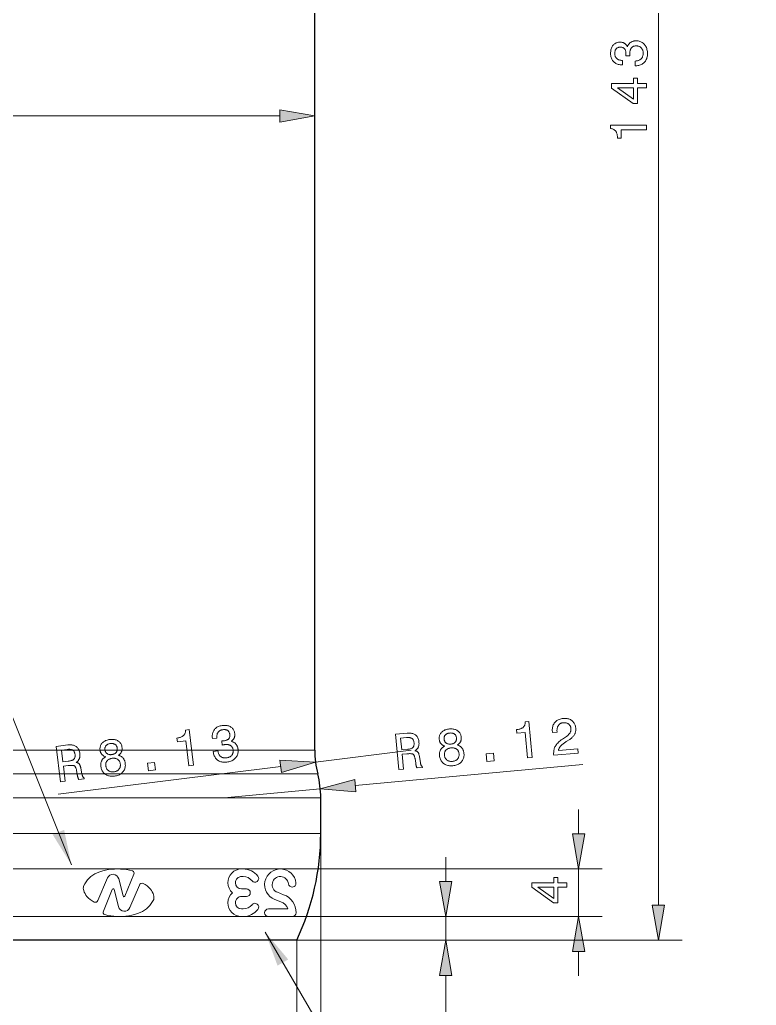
# Model space of a CAD drawing. Extents: x 0 to 594, y 0 to 575.
# Drawn here: x 136.9 to 198.9, y 127.9 to 210.9 of the extents above; entities that cross this region are included whole.
import ezdxf

# ---------------------------------------------------------------- set-up
doc = ezdxf.new("R2010")
doc.units = 0

msp = doc.modelspace()

# ---------------------------------------------------------------- linework, layer by layer
at = {"color": 7, "lineweight": 13}
for p, q in [((190.688, 136.36), (190.688, 273.453)), ((95.326, 202.794), (158.817, 202.794)), ((157.524, 149.406), (92.371, 149.406)), ((157.743, 147.406), (92.121, 147.406)), ((157.962, 145.406), (91.871, 145.406)), ((157.962, 142.406), (91.871, 142.406)), ((162.271, 142.406), (162.271, 98.242)), ((97.429, 139.41), (185.973, 139.41)), ((95.387, 135.406), (158.542, 135.406)), ((158.542, 135.406), (185.973, 135.406)), ((160.246, 133.406), (160.246, 111.001)), ((160.246, 133.406), (192.688, 133.406))]:
    msp.add_line(p, q, dxfattribs=at)
at = {"color": 7, "lineweight": 30}
for p, q in [((161.771, 149.406), (161.771, 255.406)), ((160.246, 133.406), (93.896, 133.406))]:
    msp.add_line(p, q, dxfattribs=at)
at = {"color": 7, "lineweight": 13, "ltscale": 0.106197}
msp.add_line((161.771, 149.406), (157.524, 149.406), dxfattribs=at)
at = {"color": 7, "lineweight": 13, "ltscale": 0.203125}
for p, q in [((169.896, 149.406), (161.833, 148.405)), ((154.146, 145.406), (162.237, 146.153))]:
    msp.add_line(p, q, dxfattribs=at)
at = {"color": 7, "lineweight": 13, "ltscale": 0.472165}
msp.add_line((158.901, 148.041), (140.159, 145.714), dxfattribs=at)
at = {"color": 7, "lineweight": 13, "ltscale": 0.480614}
msp.add_line((165.179, 146.425), (184.322, 148.192), dxfattribs=at)
at = {"color": 7, "lineweight": 13, "ltscale": 0.106962}
msp.add_line((162.021, 147.406), (157.743, 147.406), dxfattribs=at)
at = {"color": 7, "lineweight": 13, "ltscale": 0.107727}
for p, q in [((162.271, 145.406), (157.962, 145.406)), ((162.271, 142.406), (157.962, 142.406))]:
    msp.add_line(p, q, dxfattribs=at)
at = {"color": 7, "lineweight": 30, "ltscale": 0.075}
msp.add_line((162.271, 142.406), (162.271, 145.406), dxfattribs=at)
at = {"color": 7, "lineweight": 13, "ltscale": 0.051139}
for p, q in [((183.973, 142.364), (183.973, 144.41)), ((183.973, 130.406), (183.973, 132.452))]:
    msp.add_line(p, q, dxfattribs=at)
at = {"color": 5, "lineweight": 13, "ltscale": 0.051139}
msp.add_line((172.793, 138.36), (172.793, 140.406), dxfattribs=at)
at = {"color": 7, "lineweight": 13, "ltscale": 0.003409}
for p, q in [((155.744, 139.406), (155.607, 139.406)), ((155.744, 138.77), (155.607, 138.77)), ((155.744, 136.042), (155.607, 136.042)), ((155.744, 135.406), (155.607, 135.406))]:
    msp.add_line(p, q, dxfattribs=at)
at = {"color": 7, "lineweight": 13, "ltscale": 0.100101}
msp.add_line((183.973, 135.406), (183.973, 139.41), dxfattribs=at)
at = {"color": 7, "lineweight": 13, "ltscale": 0.051189}
for p, q in [((144.313, 138.65), (143.519, 136.762)), ((146.213, 136.162), (147.007, 138.049))]:
    msp.add_line(p, q, dxfattribs=at)
at = {"color": 7, "lineweight": 13, "ltscale": 0.037178}
msp.add_line((145.269, 138.576), (145.631, 137.134), dxfattribs=at)
at = {"color": 7, "lineweight": 13, "ltscale": 0.049783}
for p, q in [((146.549, 138.963), (145.796, 137.119)), ((143.977, 135.849), (144.73, 137.692))]:
    msp.add_line(p, q, dxfattribs=at)
at = {"color": 7, "lineweight": 13, "ltscale": 0.0103}
for p, q in [((156.025, 137.724), (155.613, 137.724)), ((156.025, 137.088), (155.613, 137.088))]:
    msp.add_line(p, q, dxfattribs=at)
at = {"color": 7, "lineweight": 13, "ltscale": 0.037179}
msp.add_line((145.257, 136.235), (144.895, 137.678), dxfattribs=at)
at = {"color": 7, "lineweight": 13, "ltscale": 0.013963}
msp.add_line((159.151, 137.242), (158.629, 137.441), dxfattribs=at)
at = {"color": 7, "lineweight": 13, "ltscale": 0.013964}
msp.add_line((158.925, 136.647), (158.403, 136.847), dxfattribs=at)
at = {"color": 7, "lineweight": 13, "ltscale": 0.040952}
msp.add_line((157.87, 136.042), (159.508, 136.042), dxfattribs=at)
at = {"color": 7, "lineweight": 13, "ltscale": 0.050214}
msp.add_line((159.879, 135.406), (157.87, 135.406), dxfattribs=at)
at = {"color": 5, "lineweight": 13, "ltscale": 0.406259}
msp.add_line((158.542, 135.406), (174.793, 135.406), dxfattribs=at)
at = {"color": 5, "lineweight": 13, "ltscale": 0.05}
msp.add_line((172.793, 133.406), (172.793, 135.406), dxfattribs=at)
at = {"color": 5, "lineweight": 13, "ltscale": 0.363652}
msp.add_line((160.246, 133.406), (174.793, 133.406), dxfattribs=at)
at = {"color": 5, "lineweight": 13, "ltscale": 0.132466}
msp.add_line((172.793, 125.153), (172.793, 130.452), dxfattribs=at)
at = {"color": 7, "lineweight": 13}
for points in [[(188.748, 207.015), (188.748, 207.413), (188.81, 207.416), (188.869, 207.422), (188.925, 207.432), (188.978, 207.444), (189.029, 207.46), (189.076, 207.479), (189.121, 207.501), (189.163, 207.527), (189.202, 207.555), (189.238, 207.587), (189.271, 207.622), (189.301, 207.66), (189.327, 207.7), (189.349, 207.743), (189.369, 207.788), (189.384, 207.837), (189.396, 207.887), (189.405, 207.941), (189.41, 207.997), (189.412, 208.056), (189.41, 208.114), (189.406, 208.169), (189.398, 208.222), (189.387, 208.272), (189.372, 208.32), (189.355, 208.365), (189.335, 208.408), (189.311, 208.448), (189.284, 208.486), (189.254, 208.521), (189.221, 208.553), (189.186, 208.582), (189.148, 208.608), (189.109, 208.63), (189.066, 208.648), (189.022, 208.664), (188.975, 208.676), (188.925, 208.684), (188.874, 208.689), (188.82, 208.691), (188.771, 208.689), (188.724, 208.684), (188.679, 208.676), (188.637, 208.664), (188.596, 208.649), (188.558, 208.631), (188.523, 208.609), (188.489, 208.584), (188.458, 208.555), (188.429, 208.523), (188.402, 208.488), (188.378, 208.451), (188.357, 208.41), (188.339, 208.367), (188.323, 208.322), (188.311, 208.273), (188.301, 208.222), (188.294, 208.168), (188.29, 208.111), (188.288, 208.052), (188.288, 208.044), (188.288, 208.035), (188.289, 208.026), (188.289, 208.018), (188.289, 208.009), (188.289, 208), (188.289, 207.991), (188.29, 207.982), (188.29, 207.973), (188.29, 207.964), (188.291, 207.954), (188.291, 207.944), (188.292, 207.933), (188.292, 207.922), (188.293, 207.91), (188.294, 207.897), (188.294, 207.884), (188.295, 207.87), (188.296, 207.856), (188.297, 207.841), (187.957, 207.841), (187.958, 207.851), (187.958, 207.86), (187.959, 207.869), (187.959, 207.878), (187.959, 207.887), (187.959, 207.895), (187.96, 207.904), (187.96, 207.913), (187.96, 207.921), (187.961, 207.93), (187.961, 207.938), (187.961, 207.946), (187.961, 207.955), (187.961, 207.963), (187.961, 207.97), (187.961, 207.978), (187.961, 207.986), (187.962, 207.993), (187.962, 208.001), (187.962, 208.008), (187.96, 208.065), (187.957, 208.118), (187.951, 208.169), (187.943, 208.216), (187.933, 208.261), (187.92, 208.303), (187.905, 208.341), (187.888, 208.377), (187.868, 208.409), (187.847, 208.439), (187.822, 208.466), (187.796, 208.489), (187.767, 208.51), (187.735, 208.529), (187.701, 208.544), (187.665, 208.557), (187.626, 208.567), (187.585, 208.574), (187.542, 208.578), (187.496, 208.579), (187.451, 208.578), (187.409, 208.574), (187.369, 208.567), (187.33, 208.557), (187.294, 208.545), (187.26, 208.53), (187.229, 208.513), (187.199, 208.492), (187.171, 208.469), (187.146, 208.443), (187.122, 208.415), (187.102, 208.384), (187.083, 208.351), (187.067, 208.315), (187.054, 208.277), (187.043, 208.237), (187.034, 208.194), (187.028, 208.149), (187.025, 208.102), (187.023, 208.052), (187.025, 207.996), (187.03, 207.943), (187.038, 207.893), (187.049, 207.845), (187.064, 207.8), (187.082, 207.758), (187.103, 207.718), (187.127, 207.682), (187.155, 207.648), (187.186, 207.617), (187.22, 207.589), (187.257, 207.563), (187.297, 207.541), (187.34, 207.522), (187.386, 207.505), (187.435, 207.492), (187.487, 207.482), (187.543, 207.474), (187.601, 207.47), (187.662, 207.468), (187.662, 207.084), (187.633, 207.084), (187.546, 207.087), (187.464, 207.095), (187.384, 207.107), (187.309, 207.125), (187.237, 207.148), (187.168, 207.177), (187.104, 207.21), (187.042, 207.248), (186.985, 207.292), (186.931, 207.341), (186.881, 207.394), (186.837, 207.45), (186.797, 207.51), (186.763, 207.574), (186.735, 207.641), (186.711, 207.712), (186.693, 207.786), (186.68, 207.864), (186.672, 207.946), (186.669, 208.031), (186.671, 208.121), (186.678, 208.207), (186.688, 208.288), (186.703, 208.366), (186.722, 208.439), (186.746, 208.508), (186.774, 208.573), (186.805, 208.634), (186.842, 208.691), (186.882, 208.744), (186.926, 208.792), (186.974, 208.835), (187.025, 208.873), (187.079, 208.906), (187.137, 208.933), (187.198, 208.956), (187.263, 208.974), (187.331, 208.986), (187.402, 208.994), (187.477, 208.997), (187.519, 208.996), (187.561, 208.993), (187.601, 208.988), (187.64, 208.981), (187.678, 208.973), (187.714, 208.962), (187.75, 208.95), (187.784, 208.935), (187.816, 208.919), (187.848, 208.901), (187.878, 208.881), (187.906, 208.859), (187.933, 208.835), (187.959, 208.809), (187.983, 208.782), (188.006, 208.753), (188.027, 208.721), (188.047, 208.689), (188.065, 208.654), (188.082, 208.617), (188.1, 208.664), (188.121, 208.709), (188.144, 208.752), (188.168, 208.792), (188.195, 208.83), (188.224, 208.866), (188.254, 208.899), (188.287, 208.93), (188.321, 208.959), (188.358, 208.985), (188.396, 209.009), (188.436, 209.03), (188.478, 209.049), (188.522, 209.065), (188.567, 209.079), (188.614, 209.09), (188.663, 209.099), (188.713, 209.105), (188.766, 209.109), (188.82, 209.11), (188.904, 209.107), (188.986, 209.099), (189.064, 209.084), (189.138, 209.063), (189.209, 209.037), (189.277, 209.004), (189.341, 208.966), (189.402, 208.922), (189.459, 208.871), (189.513, 208.815), (189.563, 208.754), (189.607, 208.689), (189.647, 208.621), (189.681, 208.548), (189.709, 208.472), (189.733, 208.391), (189.751, 208.307), (189.764, 208.219), (189.772, 208.127), (189.775, 208.031), (189.772, 207.94), (189.764, 207.853), (189.75, 207.77), (189.731, 207.69), (189.707, 207.614), (189.677, 207.542), (189.641, 207.474), (189.601, 207.409), (189.554, 207.348), (189.503, 207.291), (189.446, 207.239), (189.387, 207.192), (189.323, 207.15), (189.256, 207.114), (189.185, 207.084), (189.111, 207.059), (189.033, 207.04), (188.951, 207.026), (188.866, 207.018), (188.777, 207.015)], [(189.688, 205.143), (188.946, 205.143), (188.946, 203.825), (188.567, 203.825), (186.756, 205.139), (186.756, 205.531), (188.6, 205.531), (188.6, 205.959), (188.946, 205.959), (188.946, 205.531), (189.688, 205.531)], [(188.6, 204.188), (188.6, 205.143), (187.257, 205.143)], [(158.817, 202.273), (161.771, 202.794), (158.817, 203.315)], [(189.688, 201.63), (187.555, 201.63), (187.555, 200.931), (187.249, 200.931), (187.246, 201.006), (187.241, 201.077), (187.234, 201.144), (187.223, 201.207), (187.21, 201.267), (187.195, 201.322), (187.177, 201.374), (187.156, 201.421), (187.133, 201.464), (187.107, 201.504), (187.078, 201.54), (187.046, 201.573), (187.01, 201.603), (186.971, 201.63), (186.929, 201.654), (186.884, 201.675), (186.835, 201.693), (186.783, 201.708), (186.728, 201.72), (186.669, 201.73), (186.669, 202.023), (189.688, 202.023)], [(181.884, 148.972), (181.882, 148.984), (181.876, 149.071), (181.875, 149.156), (181.878, 149.238), (181.885, 149.318), (181.896, 149.395), (181.912, 149.47), (181.933, 149.542), (181.957, 149.612), (181.986, 149.679), (182.02, 149.743), (182.059, 149.807), (182.104, 149.871), (182.157, 149.935), (182.216, 150), (182.281, 150.066), (182.353, 150.132), (182.432, 150.198), (182.518, 150.265), (182.61, 150.333), (182.709, 150.401), (182.95, 150.563), (182.992, 150.592), (183.032, 150.621), (183.069, 150.651), (183.103, 150.682), (183.135, 150.712), (183.165, 150.743), (183.192, 150.775), (183.216, 150.807), (183.238, 150.839), (183.258, 150.872), (183.275, 150.905), (183.29, 150.939), (183.302, 150.974), (183.313, 151.01), (183.321, 151.047), (183.327, 151.084), (183.331, 151.123), (183.333, 151.162), (183.332, 151.202), (183.329, 151.243), (183.323, 151.29), (183.314, 151.334), (183.302, 151.376), (183.287, 151.416), (183.269, 151.454), (183.248, 151.49), (183.223, 151.523), (183.196, 151.555), (183.165, 151.584), (183.131, 151.612), (183.095, 151.636), (183.057, 151.658), (183.017, 151.676), (182.975, 151.691), (182.931, 151.703), (182.885, 151.712), (182.837, 151.718), (182.788, 151.721), (182.736, 151.721), (182.682, 151.717), (182.629, 151.71), (182.579, 151.7), (182.532, 151.687), (182.487, 151.669), (182.444, 151.649), (182.405, 151.624), (182.368, 151.597), (182.333, 151.566), (182.301, 151.531), (182.272, 151.493), (182.246, 151.452), (182.223, 151.408), (182.204, 151.362), (182.188, 151.314), (182.175, 151.263), (182.166, 151.209), (182.16, 151.153), (182.157, 151.095), (182.158, 151.034), (182.163, 150.971), (182.166, 150.935), (181.775, 150.899), (181.77, 150.96), (181.764, 151.052), (181.764, 151.142), (181.769, 151.228), (181.781, 151.31), (181.798, 151.389), (181.821, 151.465), (181.849, 151.537), (181.884, 151.606), (181.924, 151.671), (181.969, 151.733), (182.02, 151.79), (182.075, 151.843), (182.135, 151.89), (182.199, 151.932), (182.267, 151.969), (182.339, 152.001), (182.416, 152.027), (182.497, 152.049), (182.583, 152.065), (182.672, 152.076), (182.759, 152.082), (182.843, 152.082), (182.924, 152.077), (183.002, 152.067), (183.077, 152.052), (183.149, 152.031), (183.218, 152.005), (183.284, 151.974), (183.347, 151.938), (183.408, 151.896), (183.464, 151.851), (183.515, 151.801), (183.561, 151.748), (183.602, 151.691), (183.638, 151.631), (183.668, 151.568), (183.694, 151.5), (183.714, 151.429), (183.729, 151.355), (183.739, 151.277), (183.743, 151.216), (183.744, 151.156), (183.741, 151.097), (183.735, 151.04), (183.726, 150.984), (183.713, 150.929), (183.697, 150.875), (183.678, 150.823), (183.655, 150.772), (183.63, 150.722), (183.6, 150.673), (183.567, 150.625), (183.531, 150.578), (183.491, 150.532), (183.448, 150.487), (183.401, 150.442), (183.351, 150.399), (183.297, 150.357), (183.24, 150.315), (183.18, 150.275), (182.939, 150.123), (182.873, 150.08), (182.811, 150.038), (182.752, 149.996), (182.698, 149.956), (182.648, 149.917), (182.601, 149.879), (182.559, 149.842), (182.52, 149.806), (182.486, 149.772), (182.455, 149.738), (182.428, 149.704), (182.403, 149.671), (182.38, 149.636), (182.359, 149.601), (182.34, 149.566), (182.324, 149.53), (182.309, 149.493), (182.297, 149.456), (182.287, 149.419), (182.28, 149.381), (183.9, 149.53), (183.935, 149.161)], [(151.169, 148.089), (150.906, 150.206), (150.211, 150.12), (150.173, 150.423), (150.248, 150.435), (150.318, 150.449), (150.384, 150.465), (150.445, 150.483), (150.502, 150.503), (150.555, 150.525), (150.604, 150.55), (150.649, 150.576), (150.689, 150.605), (150.725, 150.635), (150.757, 150.668), (150.786, 150.704), (150.812, 150.743), (150.834, 150.785), (150.852, 150.83), (150.868, 150.877), (150.879, 150.928), (150.888, 150.981), (150.893, 151.038), (150.895, 151.097), (151.186, 151.133), (151.558, 148.137)], [(153.222, 149.291), (153.618, 149.34), (153.628, 149.279), (153.642, 149.222), (153.658, 149.167), (153.677, 149.116), (153.699, 149.068), (153.723, 149.023), (153.751, 148.981), (153.781, 148.943), (153.815, 148.907), (153.851, 148.875), (153.889, 148.847), (153.93, 148.822), (153.973, 148.801), (154.019, 148.784), (154.066, 148.771), (154.116, 148.761), (154.168, 148.755), (154.222, 148.753), (154.279, 148.755), (154.338, 148.761), (154.395, 148.769), (154.449, 148.781), (154.5, 148.795), (154.549, 148.812), (154.595, 148.832), (154.637, 148.855), (154.677, 148.881), (154.714, 148.909), (154.748, 148.941), (154.78, 148.975), (154.807, 149.011), (154.832, 149.05), (154.852, 149.09), (154.869, 149.132), (154.883, 149.177), (154.892, 149.223), (154.898, 149.271), (154.901, 149.321), (154.899, 149.373), (154.894, 149.427), (154.887, 149.475), (154.876, 149.521), (154.862, 149.564), (154.845, 149.605), (154.825, 149.643), (154.802, 149.678), (154.776, 149.711), (154.747, 149.741), (154.715, 149.769), (154.68, 149.794), (154.642, 149.816), (154.602, 149.835), (154.559, 149.851), (154.514, 149.864), (154.467, 149.874), (154.417, 149.88), (154.365, 149.884), (154.311, 149.884), (154.254, 149.881), (154.195, 149.875), (154.187, 149.874), (154.178, 149.873), (154.17, 149.872), (154.161, 149.871), (154.152, 149.869), (154.143, 149.868), (154.135, 149.867), (154.126, 149.865), (154.117, 149.864), (154.107, 149.862), (154.098, 149.861), (154.088, 149.859), (154.077, 149.857), (154.066, 149.855), (154.054, 149.853), (154.042, 149.851), (154.029, 149.848), (154.016, 149.846), (154.002, 149.843), (153.987, 149.841), (153.945, 150.178), (153.954, 150.178), (153.963, 150.179), (153.972, 150.18), (153.981, 150.181), (153.99, 150.181), (153.999, 150.182), (154.008, 150.183), (154.016, 150.184), (154.025, 150.185), (154.033, 150.185), (154.042, 150.186), (154.05, 150.187), (154.058, 150.188), (154.066, 150.189), (154.074, 150.19), (154.081, 150.19), (154.089, 150.191), (154.096, 150.192), (154.104, 150.193), (154.111, 150.194), (154.167, 150.202), (154.22, 150.212), (154.269, 150.224), (154.316, 150.238), (154.359, 150.254), (154.398, 150.271), (154.435, 150.291), (154.468, 150.312), (154.498, 150.336), (154.525, 150.361), (154.548, 150.388), (154.568, 150.418), (154.586, 150.449), (154.6, 150.483), (154.611, 150.518), (154.619, 150.556), (154.624, 150.595), (154.626, 150.637), (154.625, 150.681), (154.62, 150.727), (154.614, 150.771), (154.604, 150.812), (154.593, 150.851), (154.578, 150.888), (154.562, 150.922), (154.543, 150.954), (154.521, 150.984), (154.498, 151.011), (154.471, 151.035), (154.442, 151.057), (154.411, 151.077), (154.378, 151.094), (154.343, 151.108), (154.306, 151.119), (154.267, 151.128), (154.225, 151.134), (154.182, 151.137), (154.136, 151.138), (154.089, 151.135), (154.039, 151.13), (153.984, 151.122), (153.932, 151.111), (153.883, 151.096), (153.837, 151.079), (153.794, 151.059), (153.754, 151.036), (153.718, 151.01), (153.684, 150.982), (153.654, 150.95), (153.627, 150.916), (153.603, 150.878), (153.583, 150.839), (153.566, 150.796), (153.552, 150.751), (153.541, 150.703), (153.534, 150.653), (153.53, 150.6), (153.53, 150.544), (153.532, 150.486), (153.538, 150.425), (153.158, 150.377), (153.154, 150.407), (153.146, 150.493), (153.143, 150.576), (153.146, 150.656), (153.155, 150.733), (153.169, 150.807), (153.188, 150.879), (153.213, 150.947), (153.244, 151.013), (153.28, 151.075), (153.322, 151.135), (153.368, 151.191), (153.419, 151.242), (153.474, 151.288), (153.533, 151.33), (153.596, 151.366), (153.663, 151.399), (153.735, 151.426), (153.811, 151.448), (153.891, 151.466), (153.975, 151.479), (154.064, 151.488), (154.15, 151.492), (154.232, 151.492), (154.311, 151.487), (154.386, 151.477), (154.458, 151.462), (154.526, 151.443), (154.59, 151.418), (154.651, 151.389), (154.708, 151.356), (154.761, 151.318), (154.81, 151.276), (154.854, 151.23), (154.893, 151.18), (154.928, 151.126), (154.958, 151.068), (154.983, 151.006), (155.004, 150.94), (155.021, 150.871), (155.032, 150.797), (155.037, 150.754), (155.039, 150.713), (155.039, 150.672), (155.037, 150.633), (155.033, 150.594), (155.027, 150.557), (155.019, 150.52), (155.009, 150.485), (154.997, 150.45), (154.983, 150.417), (154.967, 150.385), (154.948, 150.354), (154.928, 150.324), (154.906, 150.295), (154.882, 150.268), (154.855, 150.242), (154.827, 150.217), (154.797, 150.193), (154.765, 150.171), (154.73, 150.15), (154.78, 150.137), (154.827, 150.122), (154.872, 150.105), (154.915, 150.085), (154.956, 150.064), (154.995, 150.04), (155.031, 150.013), (155.066, 149.985), (155.099, 149.954), (155.129, 149.921), (155.158, 149.886), (155.184, 149.849), (155.208, 149.809), (155.229, 149.768), (155.249, 149.725), (155.266, 149.68), (155.28, 149.632), (155.293, 149.583), (155.303, 149.532), (155.311, 149.478), (155.318, 149.394), (155.32, 149.312), (155.314, 149.233), (155.303, 149.156), (155.286, 149.083), (155.262, 149.012), (155.231, 148.943), (155.195, 148.877), (155.152, 148.814), (155.103, 148.754), (155.049, 148.697), (154.99, 148.645), (154.927, 148.597), (154.859, 148.555), (154.786, 148.517), (154.71, 148.483), (154.628, 148.455), (154.542, 148.431), (154.452, 148.412), (154.357, 148.398), (154.267, 148.389), (154.179, 148.386), (154.095, 148.39), (154.013, 148.399), (153.935, 148.414), (153.86, 148.434), (153.788, 148.461), (153.719, 148.494), (153.652, 148.532), (153.589, 148.576), (153.53, 148.626), (153.476, 148.679), (153.427, 148.737), (153.384, 148.799), (153.345, 148.866), (153.311, 148.936), (153.282, 149.011), (153.258, 149.091), (153.24, 149.174), (153.226, 149.262)], [(172.695, 149.745), (172.655, 149.76), (172.617, 149.777), (172.58, 149.795), (172.546, 149.814), (172.513, 149.835), (172.482, 149.858), (172.453, 149.882), (172.426, 149.908), (172.4, 149.935), (172.377, 149.963), (172.355, 149.993), (172.335, 150.025), (172.317, 150.058), (172.301, 150.093), (172.287, 150.13), (172.274, 150.168), (172.264, 150.207), (172.255, 150.249), (172.248, 150.292), (172.243, 150.336), (172.239, 150.403), (172.241, 150.469), (172.248, 150.532), (172.261, 150.593), (172.279, 150.652), (172.302, 150.709), (172.33, 150.764), (172.364, 150.817), (172.404, 150.868), (172.449, 150.916), (172.498, 150.962), (172.551, 151.003), (172.607, 151.041), (172.667, 151.075), (172.73, 151.104), (172.797, 151.13), (172.867, 151.151), (172.941, 151.169), (173.019, 151.183), (173.1, 151.192), (173.181, 151.198), (173.26, 151.198), (173.336, 151.195), (173.41, 151.186), (173.48, 151.173), (173.548, 151.156), (173.613, 151.134), (173.675, 151.107), (173.734, 151.076), (173.79, 151.04), (173.843, 151), (173.89, 150.958), (173.933, 150.912), (173.971, 150.863), (174.004, 150.812), (174.032, 150.757), (174.056, 150.699), (174.074, 150.638), (174.088, 150.574), (174.097, 150.507), (174.1, 150.462), (174.101, 150.418), (174.1, 150.376), (174.097, 150.335), (174.092, 150.295), (174.085, 150.256), (174.075, 150.219), (174.064, 150.182), (174.051, 150.148), (174.035, 150.114), (174.018, 150.082), (173.998, 150.051), (173.976, 150.021), (173.952, 149.992), (173.926, 149.964), (173.898, 149.938), (173.867, 149.912), (173.834, 149.888), (173.799, 149.865), (173.762, 149.843), (173.812, 149.828), (173.859, 149.811), (173.904, 149.792), (173.947, 149.77), (173.988, 149.746), (174.027, 149.72), (174.063, 149.692), (174.097, 149.662), (174.129, 149.629), (174.159, 149.594), (174.186, 149.557), (174.211, 149.518), (174.234, 149.478), (174.254, 149.435), (174.272, 149.39), (174.288, 149.344), (174.301, 149.295), (174.312, 149.244), (174.32, 149.192), (174.327, 149.138), (174.332, 149.053), (174.331, 148.971), (174.324, 148.893), (174.311, 148.817), (174.293, 148.744), (174.269, 148.675), (174.238, 148.608), (174.202, 148.544), (174.16, 148.483), (174.112, 148.425), (174.059, 148.371), (174.001, 148.322), (173.94, 148.278), (173.874, 148.238), (173.803, 148.203), (173.728, 148.173), (173.649, 148.148), (173.565, 148.127), (173.477, 148.111), (173.385, 148.1), (173.292, 148.094), (173.203, 148.093), (173.117, 148.098), (173.035, 148.109), (172.956, 148.125), (172.88, 148.146), (172.808, 148.173), (172.739, 148.206), (172.674, 148.244), (172.612, 148.287), (172.555, 148.335), (172.502, 148.387), (172.455, 148.443), (172.413, 148.503), (172.377, 148.567), (172.345, 148.635), (172.319, 148.708), (172.298, 148.784), (172.282, 148.864), (172.272, 148.948), (172.268, 149.002), (172.267, 149.056), (172.268, 149.107), (172.272, 149.158), (172.279, 149.206), (172.289, 149.253), (172.301, 149.299), (172.316, 149.343), (172.333, 149.386), (172.353, 149.427), (172.376, 149.467), (172.401, 149.505), (172.429, 149.541), (172.459, 149.575), (172.492, 149.608), (172.528, 149.639), (172.566, 149.668), (172.607, 149.695), (172.65, 149.721)], [(179.671, 148.767), (179.475, 150.892), (178.778, 150.827), (178.75, 151.132), (178.824, 151.141), (178.895, 151.153), (178.961, 151.167), (179.023, 151.183), (179.081, 151.201), (179.135, 151.222), (179.184, 151.245), (179.229, 151.27), (179.271, 151.297), (179.308, 151.326), (179.341, 151.358), (179.371, 151.393), (179.397, 151.431), (179.421, 151.472), (179.441, 151.517), (179.458, 151.564), (179.471, 151.614), (179.481, 151.667), (179.488, 151.723), (179.492, 151.783), (179.784, 151.809), (180.061, 148.803)], [(144.166, 148.847), (144.125, 148.861), (144.086, 148.876), (144.049, 148.893), (144.014, 148.912), (143.981, 148.932), (143.949, 148.953), (143.919, 148.976), (143.891, 149.001), (143.865, 149.027), (143.841, 149.055), (143.818, 149.084), (143.797, 149.115), (143.778, 149.148), (143.761, 149.182), (143.745, 149.218), (143.732, 149.256), (143.72, 149.296), (143.71, 149.337), (143.701, 149.379), (143.695, 149.424), (143.689, 149.491), (143.689, 149.556), (143.694, 149.62), (143.705, 149.681), (143.721, 149.741), (143.742, 149.798), (143.769, 149.854), (143.801, 149.908), (143.839, 149.96), (143.882, 150.01), (143.93, 150.057), (143.982, 150.1), (144.037, 150.139), (144.095, 150.175), (144.158, 150.207), (144.224, 150.234), (144.293, 150.258), (144.367, 150.278), (144.444, 150.294), (144.524, 150.306), (144.606, 150.314), (144.685, 150.317), (144.761, 150.316), (144.834, 150.31), (144.905, 150.299), (144.973, 150.284), (145.039, 150.264), (145.102, 150.239), (145.162, 150.21), (145.219, 150.176), (145.273, 150.138), (145.322, 150.097), (145.366, 150.052), (145.406, 150.005), (145.44, 149.954), (145.47, 149.9), (145.495, 149.843), (145.516, 149.783), (145.531, 149.72), (145.542, 149.653), (145.547, 149.608), (145.549, 149.564), (145.55, 149.522), (145.548, 149.48), (145.544, 149.44), (145.538, 149.401), (145.53, 149.364), (145.52, 149.327), (145.508, 149.292), (145.494, 149.258), (145.477, 149.225), (145.458, 149.194), (145.437, 149.163), (145.414, 149.133), (145.389, 149.105), (145.361, 149.077), (145.331, 149.051), (145.299, 149.026), (145.265, 149.002), (145.229, 148.979), (145.279, 148.965), (145.327, 148.95), (145.373, 148.932), (145.416, 148.911), (145.458, 148.889), (145.497, 148.864), (145.534, 148.837), (145.57, 148.808), (145.602, 148.776), (145.633, 148.742), (145.662, 148.706), (145.688, 148.668), (145.712, 148.628), (145.733, 148.586), (145.753, 148.542), (145.77, 148.496), (145.785, 148.448), (145.797, 148.397), (145.807, 148.345), (145.815, 148.291), (145.823, 148.207), (145.825, 148.125), (145.821, 148.046), (145.81, 147.97), (145.794, 147.897), (145.772, 147.827), (145.744, 147.759), (145.709, 147.694), (145.669, 147.632), (145.623, 147.573), (145.572, 147.517), (145.516, 147.466), (145.456, 147.42), (145.391, 147.378), (145.321, 147.341), (145.247, 147.308), (145.169, 147.28), (145.086, 147.257), (144.999, 147.238), (144.907, 147.224), (144.814, 147.216), (144.725, 147.212), (144.639, 147.215), (144.556, 147.222), (144.477, 147.236), (144.401, 147.255), (144.328, 147.28), (144.258, 147.31), (144.192, 147.346), (144.128, 147.387), (144.069, 147.433), (144.015, 147.484), (143.967, 147.538), (143.923, 147.597), (143.884, 147.66), (143.851, 147.727), (143.822, 147.798), (143.799, 147.874), (143.78, 147.953), (143.767, 148.037), (143.762, 148.091), (143.759, 148.144), (143.759, 148.196), (143.761, 148.247), (143.767, 148.295), (143.775, 148.343), (143.785, 148.389), (143.799, 148.434), (143.815, 148.477), (143.834, 148.519), (143.855, 148.559), (143.879, 148.598), (143.906, 148.635), (143.935, 148.67), (143.967, 148.704), (144.002, 148.736), (144.039, 148.766), (144.079, 148.795), (144.121, 148.822)], [(168.836, 147.767), (168.56, 150.75), (169.557, 150.842), (169.644, 150.848), (169.726, 150.849), (169.805, 150.845), (169.88, 150.837), (169.951, 150.823), (170.018, 150.805), (170.082, 150.783), (170.141, 150.756), (170.197, 150.723), (170.249, 150.687), (170.297, 150.645), (170.341, 150.599), (170.381, 150.549), (170.416, 150.495), (170.447, 150.436), (170.474, 150.372), (170.496, 150.305), (170.515, 150.232), (170.529, 150.156), (170.539, 150.075), (170.542, 150.027), (170.543, 149.979), (170.543, 149.934), (170.54, 149.889), (170.535, 149.846), (170.527, 149.804), (170.518, 149.764), (170.507, 149.724), (170.493, 149.687), (170.477, 149.65), (170.459, 149.615), (170.44, 149.581), (170.418, 149.549), (170.394, 149.518), (170.368, 149.489), (170.339, 149.461), (170.309, 149.434), (170.277, 149.409), (170.243, 149.385), (170.206, 149.363), (170.239, 149.355), (170.27, 149.346), (170.3, 149.335), (170.327, 149.323), (170.353, 149.31), (170.377, 149.296), (170.4, 149.28), (170.42, 149.262), (170.439, 149.244), (170.456, 149.224), (170.472, 149.201), (170.487, 149.175), (170.502, 149.146), (170.516, 149.113), (170.529, 149.077), (170.541, 149.038), (170.552, 148.994), (170.563, 148.948), (170.573, 148.898), (170.582, 148.845), (170.659, 148.363), (170.664, 148.332), (170.669, 148.304), (170.675, 148.276), (170.68, 148.251), (170.686, 148.228), (170.693, 148.206), (170.699, 148.186), (170.706, 148.167), (170.713, 148.15), (170.72, 148.135), (170.727, 148.122), (170.736, 148.109), (170.744, 148.096), (170.754, 148.085), (170.764, 148.074), (170.774, 148.064), (170.785, 148.055), (170.797, 148.047), (170.81, 148.039), (170.823, 148.033), (170.83, 147.951), (170.379, 147.909), (170.372, 147.919), (170.365, 147.929), (170.359, 147.941), (170.353, 147.953), (170.346, 147.967), (170.34, 147.982), (170.334, 147.997), (170.328, 148.014), (170.323, 148.031), (170.317, 148.05), (170.312, 148.069), (170.306, 148.09), (170.301, 148.113), (170.295, 148.136), (170.29, 148.161), (170.284, 148.188), (170.279, 148.216), (170.274, 148.245), (170.269, 148.275), (170.264, 148.307), (170.207, 148.691), (170.198, 148.747), (170.187, 148.799), (170.175, 148.847), (170.161, 148.89), (170.146, 148.929), (170.13, 148.964), (170.113, 148.994), (170.094, 149.02), (170.074, 149.043), (170.052, 149.06), (170.027, 149.075), (169.996, 149.087), (169.958, 149.097), (169.915, 149.105), (169.866, 149.11), (169.81, 149.113), (169.749, 149.113), (169.681, 149.111), (169.607, 149.107), (169.528, 149.101), (169.118, 149.063), (169.235, 147.803)], [(169.48, 150.466), (168.993, 150.421), (169.085, 149.428), (169.544, 149.471), (169.612, 149.478), (169.676, 149.488), (169.735, 149.499), (169.789, 149.512), (169.839, 149.527), (169.885, 149.544), (169.926, 149.563), (169.963, 149.584), (169.995, 149.607), (170.023, 149.631), (170.047, 149.658), (170.068, 149.688), (170.086, 149.721), (170.101, 149.757), (170.112, 149.795), (170.121, 149.836), (170.127, 149.88), (170.13, 149.927), (170.129, 149.976), (170.126, 150.028), (170.12, 150.08), (170.111, 150.128), (170.1, 150.172), (170.087, 150.214), (170.071, 150.252), (170.052, 150.287), (170.032, 150.319), (170.008, 150.347), (169.983, 150.373), (169.954, 150.395), (169.923, 150.414), (169.888, 150.43), (169.85, 150.444), (169.808, 150.455), (169.762, 150.464), (169.713, 150.469), (169.66, 150.473), (169.604, 150.473), (169.544, 150.471)], [(172.655, 150.34), (172.661, 150.298), (172.669, 150.259), (172.679, 150.221), (172.693, 150.185), (172.709, 150.15), (172.727, 150.118), (172.749, 150.088), (172.773, 150.06), (172.799, 150.033), (172.829, 150.009), (172.86, 149.987), (172.894, 149.968), (172.928, 149.951), (172.965, 149.938), (173.003, 149.927), (173.043, 149.919), (173.084, 149.913), (173.127, 149.911), (173.171, 149.911), (173.218, 149.914), (173.264, 149.919), (173.308, 149.927), (173.35, 149.938), (173.39, 149.951), (173.428, 149.966), (173.464, 149.984), (173.497, 150.004), (173.528, 150.026), (173.558, 150.051), (173.585, 150.079), (173.609, 150.108), (173.63, 150.139), (173.649, 150.171), (173.664, 150.205), (173.677, 150.24), (173.686, 150.276), (173.693, 150.314), (173.696, 150.353), (173.697, 150.394), (173.694, 150.436), (173.689, 150.478), (173.681, 150.518), (173.671, 150.555), (173.658, 150.591), (173.642, 150.624), (173.624, 150.656), (173.603, 150.685), (173.58, 150.712), (173.553, 150.737), (173.525, 150.76), (173.494, 150.781), (173.461, 150.799), (173.426, 150.814), (173.39, 150.827), (173.352, 150.837), (173.311, 150.845), (173.269, 150.85), (173.225, 150.852), (173.179, 150.851), (173.131, 150.848), (173.084, 150.842), (173.039, 150.834), (172.997, 150.824), (172.957, 150.812), (172.919, 150.797), (172.883, 150.78), (172.849, 150.761), (172.818, 150.74), (172.789, 150.716), (172.763, 150.69), (172.739, 150.662), (172.718, 150.633), (172.7, 150.602), (172.685, 150.569), (172.672, 150.535), (172.663, 150.499), (172.657, 150.462), (172.653, 150.423), (172.653, 150.382)], [(140.37, 146.748), (140.001, 149.721), (140.995, 149.845), (141.081, 149.853), (141.163, 149.857), (141.242, 149.856), (141.317, 149.85), (141.389, 149.839), (141.457, 149.823), (141.521, 149.802), (141.581, 149.777), (141.638, 149.746), (141.691, 149.711), (141.741, 149.671), (141.786, 149.627), (141.827, 149.578), (141.864, 149.525), (141.897, 149.467), (141.926, 149.404), (141.95, 149.337), (141.971, 149.266), (141.987, 149.19), (142, 149.109), (142.005, 149.061), (142.008, 149.014), (142.008, 148.968), (142.007, 148.923), (142.003, 148.88), (141.997, 148.838), (141.989, 148.797), (141.979, 148.758), (141.966, 148.719), (141.952, 148.682), (141.935, 148.647), (141.916, 148.612), (141.895, 148.579), (141.872, 148.548), (141.847, 148.518), (141.82, 148.489), (141.791, 148.461), (141.759, 148.435), (141.726, 148.41), (141.69, 148.387), (141.723, 148.38), (141.754, 148.372), (141.784, 148.362), (141.812, 148.351), (141.838, 148.339), (141.863, 148.325), (141.886, 148.31), (141.907, 148.293), (141.926, 148.275), (141.944, 148.256), (141.961, 148.234), (141.977, 148.208), (141.992, 148.179), (142.007, 148.147), (142.021, 148.111), (142.035, 148.072), (142.047, 148.03), (142.06, 147.983), (142.071, 147.934), (142.082, 147.881), (142.174, 147.401), (142.18, 147.371), (142.186, 147.343), (142.192, 147.316), (142.199, 147.291), (142.206, 147.267), (142.212, 147.246), (142.22, 147.226), (142.227, 147.207), (142.234, 147.191), (142.242, 147.176), (142.25, 147.163), (142.258, 147.15), (142.267, 147.138), (142.277, 147.127), (142.287, 147.117), (142.298, 147.107), (142.31, 147.098), (142.322, 147.09), (142.334, 147.083), (142.348, 147.077), (142.358, 146.995), (141.908, 146.939), (141.901, 146.949), (141.894, 146.959), (141.887, 146.97), (141.88, 146.983), (141.874, 146.996), (141.867, 147.01), (141.861, 147.026), (141.854, 147.042), (141.848, 147.059), (141.842, 147.078), (141.836, 147.097), (141.83, 147.118), (141.823, 147.14), (141.817, 147.164), (141.811, 147.189), (141.805, 147.215), (141.799, 147.242), (141.793, 147.271), (141.787, 147.302), (141.78, 147.333), (141.712, 147.716), (141.701, 147.771), (141.688, 147.823), (141.675, 147.87), (141.66, 147.913), (141.644, 147.951), (141.627, 147.985), (141.608, 148.015), (141.588, 148.041), (141.568, 148.063), (141.545, 148.08), (141.52, 148.093), (141.488, 148.105), (141.451, 148.113), (141.407, 148.12), (141.357, 148.123), (141.302, 148.124), (141.24, 148.123), (141.173, 148.119), (141.099, 148.113), (141.02, 148.104), (140.612, 148.053), (140.768, 146.798)], [(140.929, 149.467), (140.444, 149.407), (140.567, 148.417), (141.025, 148.474), (141.093, 148.484), (141.156, 148.495), (141.214, 148.508), (141.268, 148.523), (141.318, 148.54), (141.363, 148.558), (141.404, 148.578), (141.44, 148.6), (141.471, 148.624), (141.498, 148.65), (141.521, 148.677), (141.541, 148.708), (141.558, 148.741), (141.572, 148.777), (141.583, 148.816), (141.59, 148.857), (141.594, 148.901), (141.596, 148.948), (141.594, 148.997), (141.589, 149.05), (141.581, 149.101), (141.571, 149.148), (141.558, 149.193), (141.544, 149.234), (141.527, 149.272), (141.507, 149.306), (141.485, 149.337), (141.461, 149.365), (141.435, 149.389), (141.406, 149.41), (141.374, 149.428), (141.339, 149.444), (141.3, 149.456), (141.257, 149.466), (141.212, 149.473), (141.162, 149.477), (141.109, 149.479), (141.053, 149.478), (140.993, 149.474)], [(144.107, 149.441), (144.114, 149.399), (144.123, 149.359), (144.135, 149.322), (144.149, 149.286), (144.166, 149.253), (144.186, 149.221), (144.208, 149.192), (144.233, 149.164), (144.261, 149.139), (144.291, 149.115), (144.323, 149.094), (144.357, 149.076), (144.392, 149.061), (144.429, 149.048), (144.467, 149.038), (144.507, 149.031), (144.549, 149.027), (144.592, 149.026), (144.636, 149.028), (144.683, 149.032), (144.729, 149.039), (144.773, 149.049), (144.814, 149.06), (144.854, 149.074), (144.891, 149.091), (144.926, 149.11), (144.959, 149.131), (144.99, 149.154), (145.018, 149.18), (145.044, 149.209), (145.068, 149.239), (145.088, 149.27), (145.105, 149.303), (145.12, 149.337), (145.131, 149.372), (145.14, 149.409), (145.145, 149.447), (145.147, 149.487), (145.146, 149.527), (145.143, 149.569), (145.136, 149.611), (145.127, 149.65), (145.115, 149.688), (145.101, 149.723), (145.085, 149.756), (145.065, 149.786), (145.043, 149.815), (145.019, 149.842), (144.992, 149.866), (144.963, 149.888), (144.931, 149.908), (144.898, 149.925), (144.863, 149.939), (144.826, 149.951), (144.787, 149.959), (144.747, 149.966), (144.705, 149.969), (144.66, 149.97), (144.615, 149.968), (144.567, 149.963), (144.52, 149.956), (144.475, 149.947), (144.433, 149.935), (144.393, 149.922), (144.356, 149.906), (144.321, 149.888), (144.288, 149.868), (144.257, 149.845), (144.229, 149.82), (144.203, 149.794), (144.18, 149.765), (144.16, 149.735), (144.143, 149.703), (144.129, 149.67), (144.118, 149.636), (144.11, 149.6), (144.105, 149.562), (144.102, 149.523), (144.103, 149.483)], [(172.684, 148.994), (172.691, 148.941), (172.701, 148.89), (172.713, 148.842), (172.729, 148.797), (172.748, 148.754), (172.77, 148.714), (172.795, 148.676), (172.823, 148.641), (172.855, 148.608), (172.889, 148.578), (172.926, 148.551), (172.965, 148.528), (173.006, 148.507), (173.049, 148.491), (173.094, 148.477), (173.142, 148.467), (173.191, 148.461), (173.243, 148.457), (173.296, 148.458), (173.352, 148.461), (173.408, 148.468), (173.461, 148.477), (173.511, 148.49), (173.559, 148.506), (173.603, 148.524), (173.646, 148.546), (173.685, 148.57), (173.722, 148.598), (173.756, 148.628), (173.787, 148.661), (173.816, 148.697), (173.841, 148.735), (173.862, 148.774), (173.88, 148.816), (173.894, 148.86), (173.905, 148.905), (173.912, 148.953), (173.915, 149.003), (173.916, 149.054), (173.912, 149.108), (173.906, 149.157), (173.897, 149.204), (173.884, 149.249), (173.869, 149.292), (173.85, 149.331), (173.829, 149.369), (173.804, 149.404), (173.776, 149.437), (173.745, 149.467), (173.712, 149.495), (173.675, 149.52), (173.636, 149.541), (173.595, 149.56), (173.552, 149.575), (173.507, 149.588), (173.459, 149.597), (173.409, 149.603), (173.357, 149.605), (173.303, 149.605), (173.247, 149.601), (173.191, 149.594), (173.138, 149.585), (173.087, 149.573), (173.04, 149.558), (172.995, 149.54), (172.953, 149.52), (172.913, 149.497), (172.876, 149.471), (172.842, 149.443), (172.811, 149.411), (172.783, 149.378), (172.758, 149.343), (172.737, 149.305), (172.719, 149.266), (172.704, 149.226), (172.693, 149.183), (172.686, 149.139), (172.682, 149.092), (172.681, 149.044)], [(144.178, 148.096), (144.187, 148.043), (144.198, 147.993), (144.212, 147.945), (144.229, 147.9), (144.25, 147.858), (144.273, 147.818), (144.299, 147.781), (144.328, 147.747), (144.361, 147.716), (144.396, 147.687), (144.434, 147.661), (144.473, 147.639), (144.515, 147.62), (144.559, 147.604), (144.604, 147.592), (144.652, 147.584), (144.702, 147.579), (144.753, 147.577), (144.807, 147.579), (144.862, 147.584), (144.918, 147.593), (144.97, 147.604), (145.02, 147.618), (145.067, 147.635), (145.112, 147.655), (145.153, 147.678), (145.192, 147.704), (145.228, 147.732), (145.261, 147.764), (145.291, 147.798), (145.319, 147.835), (145.342, 147.873), (145.362, 147.913), (145.379, 147.956), (145.391, 148), (145.401, 148.046), (145.406, 148.094), (145.409, 148.143), (145.407, 148.195), (145.402, 148.248), (145.395, 148.298), (145.384, 148.345), (145.37, 148.389), (145.353, 148.431), (145.333, 148.47), (145.311, 148.507), (145.285, 148.541), (145.256, 148.573), (145.224, 148.602), (145.189, 148.629), (145.152, 148.652), (145.113, 148.673), (145.071, 148.69), (145.027, 148.704), (144.982, 148.715), (144.934, 148.723), (144.884, 148.727), (144.832, 148.728), (144.777, 148.726), (144.721, 148.72), (144.666, 148.712), (144.613, 148.701), (144.563, 148.687), (144.516, 148.671), (144.472, 148.652), (144.43, 148.63), (144.391, 148.606), (144.355, 148.579), (144.322, 148.549), (144.292, 148.517), (144.265, 148.483), (144.241, 148.447), (144.221, 148.409), (144.204, 148.369), (144.191, 148.328), (144.181, 148.285), (144.175, 148.241), (144.173, 148.194), (144.174, 148.146)], [(158.966, 147.524), (161.833, 148.405), (158.837, 148.558)], [(176.266, 148.453), (176.207, 149.093), (176.801, 149.148), (176.86, 148.508)], [(147.775, 147.668), (147.696, 148.306), (148.288, 148.379), (148.367, 147.741)], [(165.131, 146.943), (162.237, 146.153), (165.227, 145.906)], [(183.452, 142.364), (183.973, 139.41), (184.494, 142.364)], [(182.973, 137.865), (182.231, 137.865), (182.231, 136.547), (181.852, 136.547), (180.041, 137.861), (180.041, 138.253), (181.885, 138.253), (181.885, 138.681), (182.231, 138.681), (182.231, 138.253), (182.973, 138.253)], [(181.885, 136.91), (181.885, 137.865), (180.542, 137.865)], [(190.167, 136.36), (190.688, 133.406), (191.209, 136.36)], [(184.494, 132.452), (183.973, 135.406), (183.452, 132.452)]]:
    msp.add_lwpolyline(points, close=True, dxfattribs=at)
for points in [[(141.285, 139.758), (128.373, 172.036), (103.947, 172.036)], [(157.6, 134.085), (173.105, 107.419), (198.933, 107.419)]]:
    msp.add_lwpolyline(points, dxfattribs=at)
at = {"color": 5, "lineweight": 13}
for points in [[(172.272, 138.36), (172.793, 135.406), (173.313, 138.36)], [(173.313, 130.452), (172.793, 133.406), (172.272, 130.452)]]:
    msp.add_lwpolyline(points, close=True, dxfattribs=at)
at = {"color": 7, "lineweight": 30}
for centre, radius, start, end in [((169.896, 149.406), 8.125, 180.00001, 194.25002), ((154.146, 145.406), 8.125, 0.00001, 14.25003), ((141.259, 142.406), 21.013, 334.63939, 359.99984)]:
    msp.add_arc(centre, radius, start, end, dxfattribs=at)
at = {"color": 7, "lineweight": 13}
for centre, radius, start, end in [((145.105, 135.04), 4.366, 85.9879, 112.38099), ((145.395, 135.838), 3.557, 73.15591, 89.7509), ((155.607, 138.25), 1.156, 90, 180.00001), ((155.744, 137.824), 1.582, 38.29321, 90), ((158.874, 138.083), 1.323, 6.40735, 249.11413), ((144.354, 137.015), 2.254, 113.85624, 154.93514), ((144.779, 138.458), 0.504, 13.61833, 157.57909), ((146.373, 139.053), 0.197, 332.75389, 74.54553), ((155.607, 138.25), 0.52, 90, 180.00001), ((155.744, 137.824), 0.946, 38.29321, 90), ((156.736, 138.607), 0.318, 218.29322, 38.29321), ((158.874, 138.083), 0.687, 6.40735, 249.11413), ((142.991, 137.79), 0.702, 165.13321, 196.62284), ((144.811, 137.66), 0.0865, 11.93169, 157.98274), ((147.236, 137.969), 0.243, 65.2666, 160.84755), ((146.124, 136.066), 2.446, 42.32507, 60.2446), ((146.848, 136.784), 1.429, 17.8768, 40.60573), ((155.542, 138.25), 1.091, 180.00001, 230.63476), ((155.613, 138.25), 0.526, 180.00001, 270), ((156.025, 137.406), 0.318, 270, 90), ((159.873, 138.195), 0.318, 186.40735, 6.40735), ((143.678, 138.028), 1.429, 197.8768, 220.60573), ((144.402, 138.745), 2.446, 222.32508, 240.24461), ((145.716, 137.152), 0.0865, 191.93169, 337.98273), ((147.535, 137.021), 0.702, 345.1332, 16.62284), ((155.542, 136.562), 1.091, 129.36526, 180.00001), ((155.613, 136.562), 0.526, 90, 180.00001), ((158.572, 135.724), 1.624, 0, 69.11412), ((143.29, 136.842), 0.243, 245.26661, 340.84756), ((145.747, 136.354), 0.504, 193.61834, 337.57909), ((146.172, 137.796), 2.254, 293.85624, 334.93516), ((155.607, 136.562), 1.156, 180.00001, 270), ((155.607, 136.562), 0.52, 180.00001, 270), ((155.744, 136.988), 0.946, 270, 321.7068), ((156.736, 136.205), 0.318, 321.7068, 141.70678), ((158.572, 135.724), 0.988, 18.76369, 69.11412), ((144.153, 135.759), 0.197, 152.75387, 254.54552), ((145.131, 138.974), 3.557, 253.15591, 269.75089), ((145.421, 139.772), 4.366, 265.98789, 292.381), ((155.744, 136.988), 1.582, 270, 321.7068), ((157.87, 135.724), 0.318, 90, 270), ((159.879, 135.724), 0.318, 270, 360)]:
    msp.add_arc(centre, radius, start, end, dxfattribs=at)
for points in [[(158.817, 202.273), (161.771, 202.794), (158.817, 202.273), (158.817, 203.315)], [(158.966, 147.524), (161.833, 148.405), (158.966, 147.524), (158.837, 148.558)], [(165.131, 146.943), (162.237, 146.153), (165.131, 146.943), (165.227, 145.906)], [(139.704, 142.308), (141.285, 139.758), (140.672, 142.695)], [(183.452, 142.364), (183.973, 139.41), (183.452, 142.364), (184.494, 142.364)], [(190.167, 136.36), (190.688, 133.406), (190.167, 136.36), (191.209, 136.36)], [(184.494, 132.452), (183.973, 135.406), (184.494, 132.452), (183.452, 132.452)], [(159.535, 131.793), (157.6, 134.085), (158.634, 131.269)]]:
    msp.add_solid(points, dxfattribs=at)
at = {"color": 5, "lineweight": 13}
for points in [[(172.272, 138.36), (172.793, 135.406), (172.272, 138.36), (173.313, 138.36)], [(173.313, 130.452), (172.793, 133.406), (173.313, 130.452), (172.272, 130.452)]]:
    msp.add_solid(points, dxfattribs=at)

doc.saveas('drawing.dxf')
